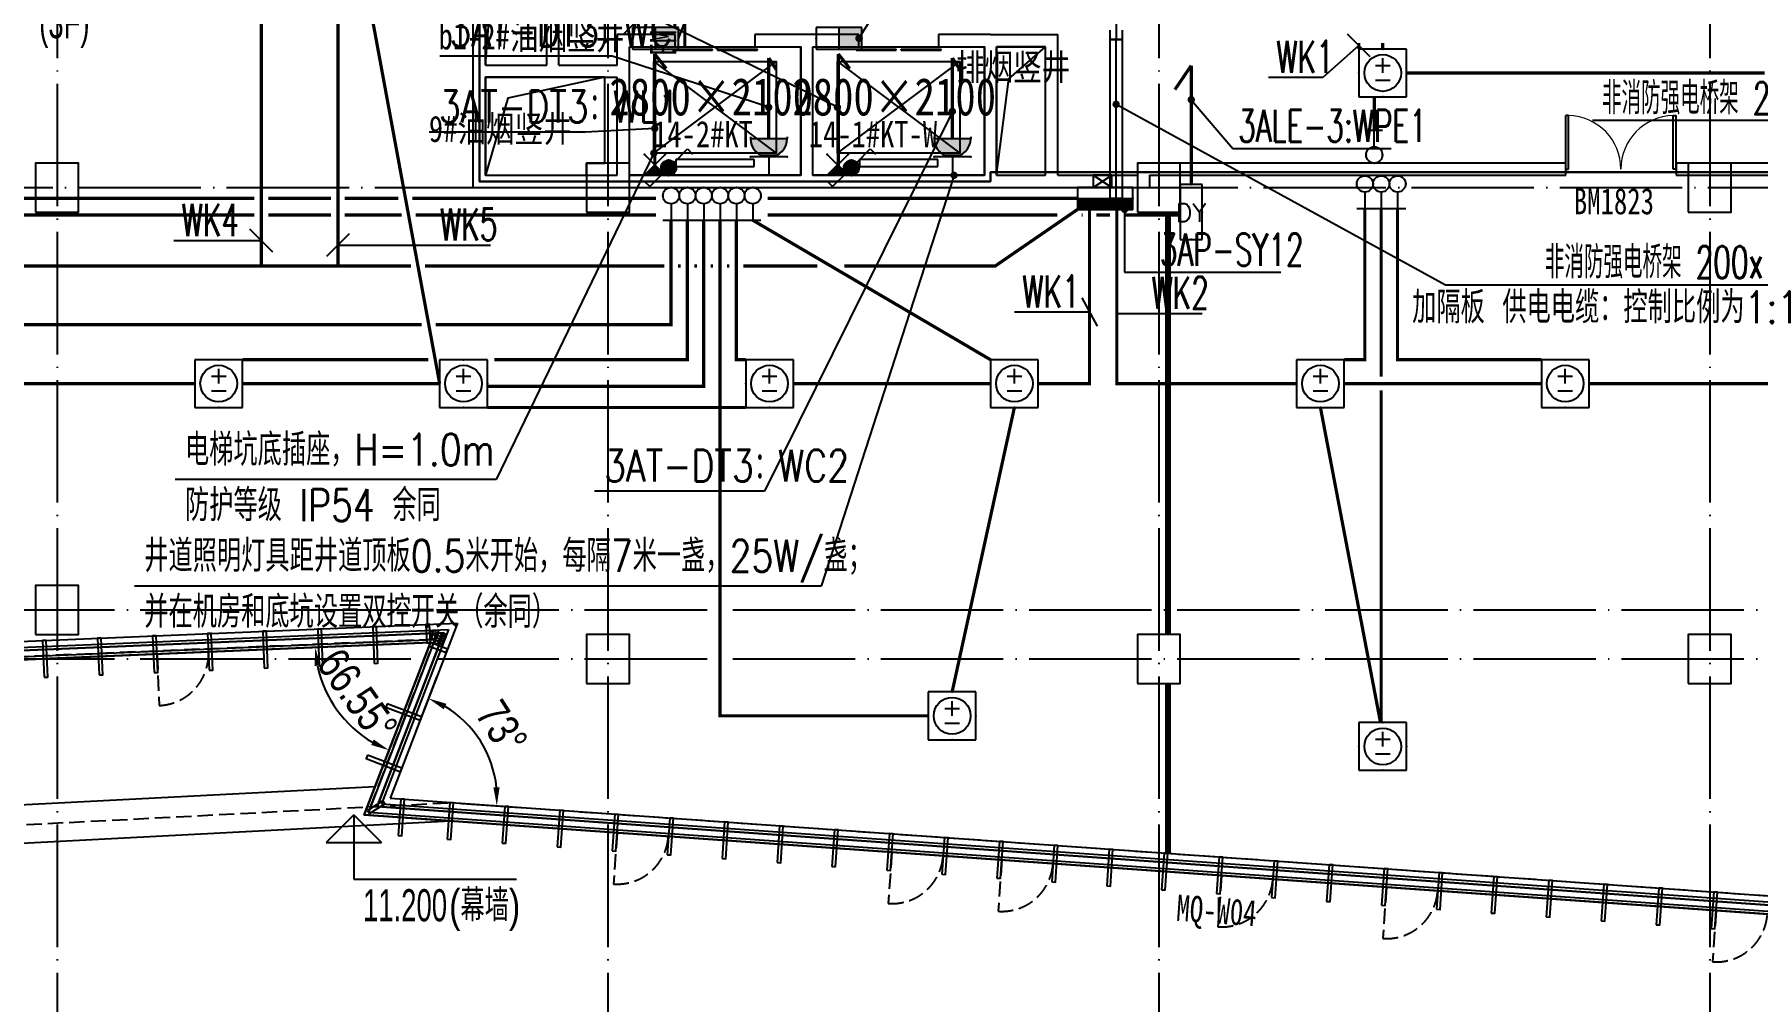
# Model space of a CAD drawing. Extents: x -233336 to 840473, y -28113 to 330904.
# Drawn here: x 77031 to 105182, y 172604 to 188400 of the extents above; entities that cross this region are included whole.
import ezdxf
from ezdxf.enums import TextEntityAlignment as Align
from ezdxf.xclip import XClip

# ---------------------------------------------------------------- set-up
doc = ezdxf.new("R2010")
doc.units = 0
doc.header["$LTSCALE"] = 1000
doc.header["$XCLIPFRAME"] = 2
for name, pattern in [('104-14# 核心筒$0$DOTE', [2.42, 2, -0.2, 0.02, -0.2]), ('14#楼幕墙$0$DASH', [0.35, 0.25, -0.1]), ('DASH', [0.35, 0.25, -0.1]), ('X-104 14#平面$0$$0$DASH', [0.35, 0.25, -0.1]), ('X-104 14#平面$0$DASH', [0.35, 0.25, -0.1])]:
    doc.linetypes.add(name, pattern=pattern)
doc.layers.get('0').update_dxf_attribs({"linetype": 'CONTINUOUS'})
doc.layers.get('Defpoints').update_dxf_attribs({"linetype": 'CONTINUOUS'})
for name, color, linetype in [('104-14# 核心筒$0$A-C_玻璃幕墙', 8, 'CONTINUOUS'), ('104-14# 核心筒$0$A_AXIS-轴线', 8, '104-14# 核心筒$0$DOTE'), ('104-14# 核心筒$0$A_STR-砼柱', 8, 'CONTINUOUS'), ('14#楼幕墙$0$A-C_玻璃幕墙', 8, 'CONTINUOUS'), ('14#楼幕墙$0$A-C_窗', 8, 'CONTINUOUS'), ('CABLETRAY', 130, 'CONTINUOUS'), ('CABLETRAY_DIM', 80, 'CONTINUOUS'), ('CABLETRAY_DOTE', 160, 'CONTINUOUS'), ('DIM-插座', 80, 'CONTINUOUS'), ('DIM-照明', 80, 'CONTINUOUS'), ('DIM-箱柜', 80, 'CONTINUOUS'), ('EQUIP-动力', 80, 'CONTINUOUS'), ('EQUIP-插座', 80, 'CONTINUOUS'), ('EQUIP-照明', 80, 'CONTINUOUS'), ('EQUIP-箱柜', 80, 'CONTINUOUS'), ('TEL_TEXT', 7, 'CONTINUOUS'), ('WIRE-动力', 50, 'CONTINUOUS'), ('WIRE-动力控制', 160, 'DASH'), ('WIRE-插座', 160, 'CONTINUOUS'), ('X-104 14#平面$0$01-标注_尺寸', 8, 'CONTINUOUS'), ('X-104 14#平面$0$01-标注_标高', 8, 'CONTINUOUS'), ('X-104 14#平面$0$02-TEXT_标注', 9, 'CONTINUOUS'), ('X-104 14#平面$0$02-TEXT_门窗', 9, 'CONTINUOUS'), ('X-104 14#平面$0$A-C_玻璃幕墙', 8, 'CONTINUOUS'), ('X-104 14#平面$0$A-C_门', 8, 'CONTINUOUS'), ('X-104 14#平面$0$A-E_电梯', 8, 'CONTINUOUS'), ('X-104 14#平面$0$A-O_屋面', 8, 'CONTINUOUS'), ('X-104 14#平面$0$A-TECH_电气', 8, 'CONTINUOUS'), ('X-104 14#平面$0$A-TECH_结构', 8, 'CONTINUOUS'), ('X-104 14#平面$0$A_STR-砌块墙', 7, 'CONTINUOUS'), ('X-104 14#平面$0$DOOR_FIRE', 8, 'CONTINUOUS'), ('X-104 14#平面$0$DOOR_FIRE_TEXT', 7, 'CONTINUOUS'), ('X-104 14#平面$0$DUCT-新风管立管', 3, 'CONTINUOUS'), ('X-104 14#平面$0$DUCT-新风管端线', 2, 'CONTINUOUS'), ('X-104 14#平面$0$挡烟垂壁', 5, 'CONTINUOUS')]:
    doc.layers.add(name, color=color, linetype=linetype)
doc.layers.add('X-104 14#平面$0$000套内', color=8, linetype='CONTINUOUS', lineweight=30)
doc.layers.add('X-104 14#平面$0$04-不打印_辅助线', color=8, linetype='CONTINUOUS', plot=False)
doc.styles.add('_TCH_LABEL', font='COMPLEX', dxfattribs={"bigfont": 'GBCBIG'})
doc.styles.add('_TEL_DIM', font='ROMANS2', dxfattribs={"width": 0.8, "height": 3.5, "bigfont": 'HZDF2'})
doc.styles.get("Standard").update_dxf_attribs({"font": 'GBENOR', "bigfont": 'GBCBIG'})
doc.styles.add('X-104 14#平面$0$_TCH_DIM', font='ros.shx', dxfattribs={"width": 0.8, "bigfont": 'jd.shx'})
doc.styles.add('X-104 14#平面$0$_TCH_DIM_T3', font='ros.shx', dxfattribs={"width": 0.8, "bigfont": 'jd.shx'})
doc.styles.add('X-104 14#平面$0$_TCH_SPACE', font='STXIHEI.TTF', dxfattribs={"width": 0.8, "height": 5})
doc.styles.add('X-104 14#平面$0$_TCH_WINDOW', font='STXIHEI.TTF', dxfattribs={"width": 0.75, "height": 3.5})
doc.styles.add('X-104 14#平面$0$Standard', font='STXIHEI.TTF', dxfattribs={"width": 0.8})
doc.dimstyles.new('X-104 14#平面$0$_TCH_ARROW&&150', dxfattribs={"dimtxt": 525, "dimasz": 300, "dimexe": 375, "dimexo": 450, "dimgap": 150, "dimtad": 1, "dimdec": 0, "dimzin": 0, "dimdsep": 46, "dimtxsty": 'X-104 14#平面$0$_TCH_DIM_T3', "dimcen": 0.09, "dimclrt": 7, "dimazin": 2, "dimtfac": 1, "dimtdec": 0, "dimtix": 1, "dimtmove": 2, "dimatfit": 3, "dimfxl": 0, "dimtolj": 1, "dimtzin": 0, "dimarcsym": 0})

# ---------------------------------------------------------------- blocks, each defined once
blk = doc.blocks.new('14#楼幕墙$0$A$C103B1A8E')
blk.add_lwpolyline([(0, 0), (60, 0), (60, 600), (0, 600)], close=True)
blk = doc.blocks.new('14#楼幕墙$0$A$C678332E3')
blk.add_lwpolyline([(0, 0), (60, 0), (60, 300), (0, 300)], close=True)
blk = doc.blocks.new('14#楼幕墙$0$A$C140B3602')
for name, p, rotation in [('14#楼幕墙$0$A$C103B1A8E', (62546, -2286), 1.399614201771549), ('14#楼幕墙$0$A$C103B1A8E', (63446, -2264), 1.399614201771549), ('14#楼幕墙$0$A$C103B1A8E', (64345, -2242), 1.399614201771549), ('14#楼幕墙$0$A$C103B1A8E', (65245, -2220), 1.399614201771549), ('14#楼幕墙$0$A$C678332E3', (66108, -1899), 1.399614202344581), ('14#楼幕墙$0$A$C103B1A8E', (59847, -2352), 1.399614201771549), ('14#楼幕墙$0$A$C103B1A8E', (60746, -2330), 1.399614201771549), ('14#楼幕墙$0$A$C103B1A8E', (61646, -2308), 1.399614201771549), ('14#楼幕墙$0$A$C678332E3', (66167, -1897), 247.9518973651221), ('14#楼幕墙$0$A$C103B1A8E', (65445, -2882), 247.9518973651955), ('14#楼幕墙$0$A$C103B1A8E', (65107, -3716), 247.9518973651955), ('14#楼幕墙$0$A$C678332E3', (65092, -4621), 301.451897365084), ('14#楼幕墙$0$A$C103B1A8E', (65585, -5040), 354.9518973651422), ('14#楼幕墙$0$A$C103B1A8E', (66388, -5111), 354.9518973651422), ('14#楼幕墙$0$A$C103B1A8E', (67284, -5190), 354.9518973651422), ('14#楼幕墙$0$A$C103B1A8E', (68181, -5269), 354.9518973651422), ('14#楼幕墙$0$A$C103B1A8E', (69077, -5348), 354.9518973651422), ('14#楼幕墙$0$A$C103B1A8E', (69974, -5428), 354.9518973651422), ('14#楼幕墙$0$A$C103B1A8E', (70870, -5507), 354.9518973651422), ('14#楼幕墙$0$A$C103B1A8E', (71767, -5586), 354.9518973651422), ('14#楼幕墙$0$A$C103B1A8E', (72663, -5665), 354.9518973651422), ('14#楼幕墙$0$A$C103B1A8E', (73560, -5744), 354.9518973651422), ('14#楼幕墙$0$A$C103B1A8E', (74456, -5824), 354.9518973651422), ('14#楼幕墙$0$A$C103B1A8E', (75353, -5903), 354.9518973651422), ('14#楼幕墙$0$A$C103B1A8E', (76249, -5982), 354.9518973651422), ('14#楼幕墙$0$A$C103B1A8E', (77146, -6061), 354.9518973651422), ('14#楼幕墙$0$A$C103B1A8E', (78042, -6140), 354.9518973651422), ('14#楼幕墙$0$A$C103B1A8E', (78939, -6220), 354.9518973651422), ('14#楼幕墙$0$A$C103B1A8E', (79835, -6299), 354.9518973651422), ('14#楼幕墙$0$A$C103B1A8E', (80732, -6378), 354.9518973651422), ('14#楼幕墙$0$A$C103B1A8E', (81628, -6457), 354.9518973651422), ('14#楼幕墙$0$A$C103B1A8E', (82525, -6536), 354.9518973651422), ('14#楼幕墙$0$A$C103B1A8E', (83421, -6616), 354.9518973651422), ('14#楼幕墙$0$A$C103B1A8E', (84318, -6695), 354.9518973651422), ('14#楼幕墙$0$A$C103B1A8E', (85215, -6774), 354.9518973651422), ('14#楼幕墙$0$A$C103B1A8E', (86111, -6853), 354.9518973651422), ('14#楼幕墙$0$A$C103B1A8E', (87008, -6932), 354.9518973651422)]:
    blk.add_blockref(name, p, dxfattribs=dict(rotation=rotation))
blk = doc.blocks.new('14#楼幕墙$0$A$C2CD63A88')
at = {"linetype": '14#楼幕墙$0$DASH'}
blk.add_lwpolyline([(0, 670), (0, -170)], dxfattribs=at)
blk.add_arc((0, 670), 840, 270, 0, dxfattribs=at)
blk = doc.blocks.new('14#楼幕墙$0$$LinePat$岩棉板')
at = {"color": 0}
for p, q in [((0, -17), (12, -67)), ((12, -67), (24, -17))]:
    blk.add_line(p, q, dxfattribs=at)
for centre, start, end in [((12, -17), 0, 180), ((0, -67), 270, 0), ((24, -67), 180, 270)]:
    blk.add_arc(centre, 12, start, end, dxfattribs=at)
at = {"layer": 'Defpoints'}
blk.add_point((0, 0), dxfattribs=at)
at = {"layer": 'Defpoints', "color": 0}
blk.add_point((24, -84), dxfattribs=at)
blk = doc.blocks.new('14#楼幕墙')
at = {"layer": '14#楼幕墙$0$A-C_玻璃幕墙'}
for p, q in [((75364, 178425), (83944, 178785)), ((83944, 178785), (82843, 175924)), ((75429, 178328), (83796, 178678)), ((75435, 178178), (83574, 178519)), ((83574, 178519), (82488, 175699)), ((83796, 178678), (82701, 175834)), ((76276, 178163), (83500, 178466)), ((83500, 178466), (82418, 175654)), ((82488, 175699), (109037, 173820)), ((82701, 175834), (108961, 173976)), ((82843, 175924), (108911, 174079)), ((82418, 175654), (109062, 173768))]:
    blk.add_line(p, q, dxfattribs=at)
blk.add_lwpolyline([(120742, 216995), (99427, 222925), (92266, 197155), (62308, 195791), (62738, 196820), (22065, 195795), (17309, 179208), (53491, 179840), (52927, 177185), (83500, 178466), (82418, 175654), (109062, 173768), (119297, 188914), (117563, 189300)], close=True, dxfattribs=at)
at = {"color": 8, "yscale": 1.782568518697715, "zscale": 1.782568518697715}
for p, xscale, rotation in [((83491, 178665), 2.259321195596114, 2.62324478428187), ((83546, 178668), 2.259321195596114, 2.62324478428187), ((83686, 178394), -1.850584345847714, 248.9518973650802), ((83702, 178436), -1.850584345847714, 248.9518973650802), ((83718, 178477), -1.850584345847714, 248.9518973650802), ((83734, 178518), -1.850584345847714, 248.9518973650802), ((83750, 178560), -1.850584345847714, 248.9518973650802)]:
    blk.add_blockref('14#楼幕墙$0$$LinePat$岩棉板', p, dxfattribs=dict(at, xscale=xscale, rotation=rotation))
at = {"layer": '14#楼幕墙$0$A-C_玻璃幕墙', "rotation": 1.000000000000248}
blk.add_blockref('14#楼幕墙$0$A$C140B3602', (17309, 179208), dxfattribs=at)
at = {"layer": '14#楼幕墙$0$A-C_窗'}
for p, rotation in [((79062, 177609), 2.399614202265723), ((86503, 174693), 355.9518973650807), ((90992, 174375), 355.9518973650807), ((92787, 174248), 355.9518973650807), ((96378, 173994), 355.9518973650807), ((99072, 173803), 355.9518973650807), ((104458, 173422), 355.9518973650807)]:
    blk.add_blockref('14#楼幕墙$0$A$C2CD63A88', p, dxfattribs=dict(at, rotation=rotation))
blk = doc.blocks.new('_FZHK')
blk.add_lwpolyline([(-0.5, -0.5), (0.5, -0.5), (0.5, 0.5), (-0.5, 0.5)], close=True)
blk = doc.blocks.new('104-14# 核心筒')
at = {"layer": '104-14# 核心筒$0$A-C_玻璃幕墙'}
blk.add_lwpolyline([(82417.6, 175653.6), (83499.8, 178465.9), (52926.6, 177184.7), (53491, 179839.8), (17309.3, 179208.2), (22065.4, 195794.6), (62738.3, 196820), (62307.5, 195791.2), (92265.6, 197155.1), (99426.9, 222925), (120741.8, 216994.6), (117562.9, 189300.5), (119297.3, 188914.5), (109062.3, 173767.9), (82417.6, 175653.6)], dxfattribs=at)
at = {"layer": '104-14# 核心筒$0$A_AXIS-轴线'}
for p, q in [((77400, 228733.6), (77400, 169654.9)), ((86400, 228733.6), (86400, 169654.9)), ((95400, 228733.6), (95400, 169654.9)), ((104400, 228733.6), (104400, 169654.9)), ((-9370.1, 185900), (120259.9, 185900)), ((59400, 179000), (120259.9, 179000)), ((59400, 178200), (120259.9, 178200))]:
    blk.add_line(p, q, dxfattribs=at)
at = {"layer": '104-14# 核心筒$0$A_STR-砼柱', "xscale": 700, "yscale": 800, "zscale": 800}
for p in [(77400, 185900), (86400, 185900), (95400, 185900), (104400, 185900), (77400, 179000), (86400, 178200), (95400, 178200), (104400, 178200)]:
    blk.add_blockref('_FZHK', p, dxfattribs=at)
blk = doc.blocks.new('X-104 14#平面$0$fdgfg')
for p, q in [((400, 1860), (2400, 360)), ((400, 360), (2397, 1860)), ((2040, 260), (760, 260)), ((760, 260), (760, 145)), ((760, 145), (2040, 145)), ((2040, 145), (2040, 260))]:
    blk.add_line(p, q)
for points in [[(0, 2100), (2800, 2100), (2800, 0), (0, 0), (0, 2100)], [(400, 1860), (2400, 1860), (2400, 360), (400, 360), (400, 1860)]]:
    blk.add_lwpolyline(points, close=True)
blk = doc.blocks.new('*U95')
blk.add_lwpolyline([(200, 0), (200, 300), (0, 300), (0, 0), (200, 0), (0, 300), (0, 0), (200, 300)])
blk = doc.blocks.new('X-104 14#平面$0$dd')
at = {"layer": 'X-104 14#平面$0$A-TECH_电气', "rotation": 270}
blk.add_blockref('*U95', (94393, -113000), dxfattribs=at)
blk = doc.blocks.new('X-104 14#平面$0$$DorLib2D$00000002')
for p, q in [((-0.5, 0), (-0.5, 0.4875)), ((-0.475, 0.4875), (-0.5, 0.4875)), ((-0.475, 0), (-0.475, 0.4875)), ((0.475, 0), (0.475, 0.4875)), ((0.475, 0.4875), (0.5, 0.4875)), ((0.5, 0), (0.5, 0.4875)), ((-0.5, 0), (-0.475, 0)), ((0.5, 0), (0.475, 0))]:
    blk.add_line(p, q)
at = {"lineweight": 13}
for centre, start, end in [((-0.4875, 0), 0, 88.53072), ((0.4875, 0), 91.46928, 180)]:
    blk.add_arc(centre, 0.4875, start, end, dxfattribs=at)
blk = doc.blocks.new('X-104 14#平面$0$$DORLIB2D$00000127')
at = {"color": 0}
for points in [[(-0.533, 0.795), (-0.533, 0.69)], [(-0.033, 0.795), (-0.533, 0.795)], [(-0.033, 0.69), (-0.533, 0.69)], [(-0.033, 0.795), (-0.033, 0.69)], [(0.533, 0.795), (0.033, 0.795)], [(0.033, 0.795), (0.033, 0.69)], [(0.533, 0.69), (0.033, 0.69)], [(0.533, 0.795), (0.533, 0.69)], [(0.5, 0.5), (-0.5, 0.5)]]:
    blk.add_lwpolyline(points, dxfattribs=at)
blk = doc.blocks.new('X-104 14#平面$0$$DorLib2D$00000116')
at = {"color": 0}
for p, q in [((-0.5, 0), (-0.146, 0.354)), ((0.5, 0), (0.146, 0.354))]:
    blk.add_line(p, q, dxfattribs=at)
for centre, start, end in [((-0.5, 0), 0, 45), ((0.5, 0), 135, 180)]:
    blk.add_arc(centre, 0.5, start, end, dxfattribs=at)
blk = doc.blocks.new('*D228')
at = {"layer": 'Defpoints', "color": 0}
for p in [(83103, 176600), (84481, 176530), (82843, 175924), (83566, 175873)]:
    blk.add_point(p, dxfattribs=at)
at = {"layer": 'X-104 14#平面$0$01-标注_尺寸', "color": 0, "lineweight": -2}
for p, q in [((83265, 177020), (83605, 177904)), ((84015, 175841), (84959, 175775))]:
    blk.add_line(p, q, dxfattribs=at)
blk.add_arc((82843, 175924), 1746, 5.809, 59.0948, dxfattribs=at)
at = {"layer": 'X-104 14#平面$0$01-标注_尺寸', "color": 0}
for points in [[(83718, 177377), (83762, 177467), (83470, 177554)], [(84630, 176102), (84530, 176100), (84585, 175801)]]:
    blk.add_solid(points, dxfattribs=at)
at = {"layer": 'X-104 14#平面$0$01-标注_尺寸', "color": 7, "insert": (84665, 177082), "char_height": 525, "attachment_point": 5, "rotation": 302.4519, "style": 'X-104 14#平面$0$_TCH_DIM_T3'}
blk.add_mtext('\\A1;73%%d', dxfattribs=at)
blk = doc.blocks.new('*D229')
at = {"layer": 'Defpoints', "color": 0}
for p in [(82674, 178431), (83500, 178466), (81788, 177683), (83203, 177694)]:
    blk.add_point(p, dxfattribs=at)
at = {"layer": 'X-104 14#平面$0$01-标注_尺寸', "color": 0, "lineweight": -2}
for p, q in [((82224, 178412), (81244, 178371)), ((83041, 177274), (82689, 176359))]:
    blk.add_line(p, q, dxfattribs=at)
blk.add_arc((83500, 178466), 1882, 191.5404, 239.8111, dxfattribs=at)
at = {"layer": 'X-104 14#平面$0$01-标注_尺寸', "color": 0}
for points in [[(81606, 178083), (81705, 178095), (81619, 178387)], [(82575, 176884), (82532, 176794), (82824, 176709)]]:
    blk.add_solid(points, dxfattribs=at)
at = {"layer": 'X-104 14#平面$0$01-标注_尺寸', "color": 7, "insert": (82306, 177609), "char_height": 525, "attachment_point": 5, "rotation": 305.6758, "style": 'X-104 14#平面$0$_TCH_DIM_T3'}
blk.add_mtext('\\A1;66.55%%d', dxfattribs=at)
blk = doc.blocks.new('*X5')
at = {"color": 0}
for p, q in [((-250, 33), (-183, 100)), ((-250, 68), (-218, 100)), ((-247, 0), (-147, 100)), ((-212, 0), (-112, 100)), ((-177, 0), (-77, 100)), ((-141, 0), (-41, 100)), ((-106, 0), (-6, 100)), ((-71, 0), (29, 100)), ((-35, 0), (65, 100)), ((0, 0), (100, 100)), ((35, 0), (135, 100)), ((71, 0), (171, 100)), ((106, 0), (206, 100)), ((141, 0), (241, 100)), ((177, 0), (250, 73)), ((212, 0), (250, 38)), ((247, 0), (250, 3))]:
    blk.add_line(p, q, dxfattribs=at)
blk = doc.blocks.new('$equip$00001414')
for p, q in [((0.75, 0.6), (-0.75, 0.6)), ((-0.75, 0.6), (-0.75, 0)), ((0.75, 0), (0.75, 0.6)), ((-0.75, 0.3), (0.75, 0.3)), ((-0.75, 0), (0.75, 0))]:
    blk.add_line(p, q)
at = {"const_width": 0.3}
blk.add_lwpolyline([(-0.75, 0.15), (0.75, 0.15)], dxfattribs=at)
for p in [(0, 0.6), (-0.75, 0.3), (0, 0), (0.75, 0.3)]:
    blk.add_point(p)
at = {"xscale": 0.00300000000061118, "yscale": 0.00300000000061118, "zscale": 0.00300000000061118}
blk.add_blockref('*X5', (0, 0), dxfattribs=at)
at = {"style": '_TCH_LABEL', "flags": 9}
blk.add_attdef('A', (0, 0), '', height=0.00002, dxfattribs=at)
blk = doc.blocks.new('$equip$00001344')
for p, q in [((0.65, 0.65), (-0.65, 0.65)), ((-0.65, 0.65), (-0.65, -0.65)), ((0.65, -0.65), (0.65, 0.65)), ((-0.2, 0.2), (0.2, 0.2)), ((0, 0), (0, 0.4)), ((-0.2, -0.2), (0.2, -0.2)), ((-0.65, -0.65), (0.65, -0.65))]:
    blk.add_line(p, q)
blk.add_circle((0, 0), 0.5)
for p in [(0, 0.65), (-0.65, 0), (0.65, 0), (0, -0.65)]:
    blk.add_point(p)
at = {"flags": 9}
blk.add_attdef('A', (0, 0), '', height=0.00002, dxfattribs=at)
blk = doc.blocks.new('$equip$00002672')
for p, q in [((0.222, 0.889), (-0.222, 0.889)), ((0, 0.444), (0, 0.889))]:
    blk.add_line(p, q)
blk.add_circle((0, 0.222), 0.222)
for p in [(0, 0.889), (-0.222, 0.222), (0, 0), (0.222, 0.222)]:
    blk.add_point(p)
at = {"color": 7, "style": '_TEL_DIM', "flags": 1}
for tag in ['A', 'REMARK']:
    blk.add_attdef(tag, text='', height=0.00002, dxfattribs=at).set_placement((0, 0), align=Align.MIDDLE_CENTER)
blk = doc.blocks.new('$equip$00001418')
for p, q in [((-0.292, 1.25), (-0.292, 0)), ((0.292, 1.25), (-0.292, 1.25)), ((0.292, 0), (0.292, 1.25)), ((-0.292, 0.625), (0.292, 0.625)), ((-0.292, 0), (0.292, 0))]:
    blk.add_line(p, q)
for p in [(0, 1.25), (-0.292, 0.625), (0.292, 0.625), (0, 0)]:
    blk.add_point(p)
blk.add_solid([(-0.292, 0.625), (0.292, 0.625), (-0.292, 0), (0.292, 0)])
at = {"style": '_TCH_LABEL', "flags": 9}
blk.add_attdef('A', (0, 0), '', height=0.00002, dxfattribs=at)
blk = doc.blocks.new('$equip$00001237')
for p, q in [((-0.5, 1.05), (-0.5, 1)), ((-0.5, 1), (0.5, 1)), ((0.5, 1.05), (0.5, 1)), ((0.5, 0.5), (-0.5, 0.5)), ((0, 0.5), (0, 0))]:
    blk.add_line(p, q)
blk.add_arc((0, 1), 0.5, 180, 0)
for p in [(0, 1), (-0.5, 0.5), (0.5, 0.5), (0, 0)]:
    blk.add_point(p)
for points in [[(0.433, 0.75), (-0.433, 0.75), (0.5, 1), (-0.5, 1)], [(0.25, 0.567), (-0.25, 0.567), (0.433, 0.75), (-0.433, 0.75)], [(0, 0.5), (0, 0.5), (0.25, 0.567), (-0.25, 0.567)]]:
    blk.add_solid(points)
at = {"flags": 9}
blk.add_attdef('A', (0, 0), '', height=0.00002, dxfattribs=at)
blk = doc.blocks.new('$equip$00001154')
for p, q in [((0, 0.283), (0, -0.283)), ((0, 0.283), (0.566, -0.283)), ((0.566, 0.283), (0, -0.283))]:
    blk.add_line(p, q)
for p in [(0, 0.004), (0.283, 0), (0.566, 0.283), (0.566, -0.283)]:
    blk.add_point(p)
blk.add_solid([(0, -0.283), (0.283, 0), (0, 0.283)])
at = {"layer": 'TEL_TEXT', "style": '_TEL_DIM', "flags": 1}
blk.add_attdef('A', text='', height=0.00002, dxfattribs=at).set_placement((0, 0), align=Align.MIDDLE_CENTER)
blk = doc.blocks.new('$equip$00001208')
for p, q in [((0.147, 0.356), (0.512, 0.72)), ((0.512, 0.72), (0.653, 0.579)), ((-0.147, 0.061), (-0.512, -0.304)), ((-0.512, -0.304), (-0.653, -0.162))]:
    blk.add_line(p, q)
blk.add_circle((0, 0.208), 0.208)
for points in [[(-0.18, 0.312), (0.18, 0.312), (-0.208, 0.208), (0.208, 0.208)], [(-0.18, 0.104), (0.18, 0.104), (-0.208, 0.208), (0.208, 0.208)], [(-0.104, 0.389), (0.104, 0.389), (-0.18, 0.312), (0.18, 0.312)], [(-0.104, 0.028), (0.104, 0.028), (-0.18, 0.104), (0.18, 0.104)], [(0, 0.417), (0, 0.417), (-0.104, 0.389), (0.104, 0.389)], [(0, 0), (0, 0), (-0.104, 0.028), (0.104, 0.028)]]:
    blk.add_solid(points)
at = {"layer": 'EQUIP-照明'}
for p in [(-0.208, 0.208), (0, 0.417), (0, 0), (0.208, 0.208)]:
    blk.add_point(p, dxfattribs=at)
at = {"layer": 'EQUIP-照明', "flags": 9}
blk.add_attdef('A', (0, 0), '', height=0.00002, dxfattribs=at)
blk = doc.blocks.new('$equip_U$00000398(HT0787)')
at = {"color": 3}
for p, q in [((0.75, 0.6), (-0.75, 0.6)), ((-0.75, 0.6), (-0.75, 0)), ((0.75, 0), (0.75, 0.6)), ((-0.75, 0), (0.75, 0))]:
    blk.add_line(p, q, dxfattribs=at)
for p in [(0, 0.6), (-0.75, 0.3), (0.75, 0.3)]:
    blk.add_point(p)
at = {"color": 7, "style": '_TEL_DIM'}
blk.add_attdef('$TEXT$', text='', height=0.5, dxfattribs=at).set_placement((0.016, 0.296), align=Align.MIDDLE_CENTER)
at = {"color": 7, "style": '_TEL_DIM', "flags": 1}
for tag in ['A', 'REMARK']:
    blk.add_attdef(tag, text='', height=0.000025, dxfattribs=at).set_placement((0, 0), align=Align.MIDDLE_CENTER)
blk = doc.blocks.new('X-104 14#平面')
at = {"layer": 'X-104 14#平面$0$000套内'}
blk.add_lwpolyline([(84300, 196642.3), (84300, 186000), (92650, 186000), (92650, 186150), (114074.1, 186150), (115950, 188926.2), (115950, 189200), (117249.4, 189200), (117398.5, 189183.4), (119049.6, 188815.9), (108986.5, 173923.7), (82630.4, 175788.9), (83721.9, 178625.3), (59650, 177616.6), (59650, 196592.1), (62510.5, 196664.2), (62077.6, 195630.6)], close=True, dxfattribs=at)
at = {"layer": 'X-104 14#平面$0$01-标注_标高'}
for p, q in [((82248.8, 175653), (81798.8, 175203)), ((82248.8, 175653), (82698.8, 175203)), ((82248.8, 175653), (82248.8, 174603)), ((81798.8, 175203), (82698.8, 175203)), ((82248.8, 174603), (84908.3, 174603))]:
    blk.add_line(p, q, dxfattribs=at)
at = {"layer": 'X-104 14#平面$0$A-C_玻璃幕墙'}
blk.add_lwpolyline([(82417.6, 175653.6), (83499.8, 178465.9), (52926.6, 177184.7), (53491, 179839.8), (17309.3, 179208.2), (22065.4, 195794.6), (62738.3, 196820), (62307.5, 195791.2), (92265.6, 197155.1), (99426.9, 222925), (120741.8, 216994.6), (117562.9, 189300.5), (119297.3, 188914.5), (109062.3, 173767.9), (82417.6, 175653.6)], dxfattribs=at)
at = {"layer": 'X-104 14#平面$0$A-O_屋面', "ltscale": 5}
for p, q in [((82417.6, 175653.6), (82467.7, 175783.9)), ((39845.1, 173283.6), (83828.3, 175553.8)), ((83828.3, 175553.8), (82417.6, 175653.6))]:
    blk.add_line(p, q, dxfattribs=at)
blk.add_lwpolyline([(82593.5, 176110.9), (40577.8, 173942.2), (40909.8, 176027.4), (-5236.8, 174012.6), (-2256.1, 188036.1)], dxfattribs=at)
at = {"layer": 'X-104 14#平面$0$A-TECH_结构', "linetype": 'X-104 14#平面$0$$0$DASH'}
blk.add_lwpolyline([(108910.7, 174079.4), (118802, 188717.3), (117234.1, 189066.3), (120414.6, 216774.3), (99635.6, 222555.6), (95312.9, 207000.2), (89162.1, 208711.5), (77269.5, 199400), (8635.1, 199400), (5919.8, 186625.4), (-2502.5, 188415.7), (-5635.8, 173674.9), (40532.1, 175690.6), (40199.6, 173602.3), (83848.5, 175853.1)], close=True, dxfattribs=at)
blk.add_lwpolyline([(82521.6, 175784.7), (83573.8, 178519), (52988.9, 177237.3), (53553, 179890.9), (17376, 179259.4), (22103.3, 195745.6), (62662.4, 196768.1), (62230.9, 195737.7), (92304.1, 197106.8), (95072, 207067.2)], dxfattribs=at)
at = {"layer": 'X-104 14#平面$0$A_STR-砌块墙'}
for p, q in [((84200, 187800), (84200, 192300)), ((84400, 187900), (84400, 192200)), ((85400, 187900), (85400, 189900)), ((85600, 187900), (85600, 189800)), ((86750, 188400), (86550, 188400)), ((86550, 188400), (86550, 188300)), ((87500, 188400), (86750, 188400)), ((87500, 188200), (87500, 188400)), ((89650, 188400), (88800, 188400)), ((88800, 188400), (88800, 188200)), ((90500, 188400), (89650, 188400)), ((90500, 188200), (90500, 188400)), ((92650, 188400), (91800, 188400)), ((91800, 188400), (91800, 188200)), ((92650, 188400), (93750, 188400)), ((93750, 186100), (93750, 188400)), ((86550, 187900), (86550, 188300)), ((86750, 187800), (86750, 188200)), ((86750, 188200), (87500, 188200)), ((88800, 188200), (89550, 188200)), ((89550, 186100), (89550, 188200)), ((89750, 188200), (90500, 188200)), ((89750, 186100), (89750, 188200)), ((91800, 188200), (92550, 188200)), ((92550, 186100), (92550, 188200)), ((92750, 188200), (93550, 188200)), ((92750, 186100), (92750, 188200)), ((93550, 186100), (93550, 188200)), ((84200, 185900), (84200, 187800)), ((84400, 187900), (85400, 187900)), ((85600, 187900), (86550, 187900)), ((86750, 186100), (86750, 187800)), ((84400, 187700), (85500, 187700)), ((84400, 186100), (84400, 187700)), ((85500, 187700), (86550, 187700)), ((86550, 186100), (86550, 187700)), ((84400, 186100), (86550, 186100)), ((86750, 186100), (89550, 186100)), ((89750, 186100), (92550, 186100)), ((92750, 186100), (93550, 186100)), ((93750, 186100), (95050, 186100)), ((102050, 186300), (95050, 186300)), ((95050, 186300), (95050, 186100)), ((95250, 186100), (102050, 186100)), ((95250, 186100), (95250, 185900)), ((102050, 186100), (102050, 186300)), ((109750, 186300), (103850, 186300)), ((103850, 186300), (103850, 186100)), ((103850, 186100), (109950, 186100)), ((84200, 185900), (86650, 185900)), ((86650, 185900), (89650, 185900)), ((89650, 185900), (92650, 185900)), ((92650, 185900), (93650, 185900)), ((93650, 185900), (95250, 185900))]:
    blk.add_line(p, q, dxfattribs=at)
at = {"layer": 'X-104 14#平面$0$DUCT-新风管立管'}
for p, q in [((84400, 192200), (84400, 187900)), ((85400, 187900), (85400, 192200)), ((93550, 188200), (92750, 188200)), ((92750, 188200), (92750, 186100)), ((93550, 186100), (93550, 188200)), ((84400, 187900), (85400, 187900)), ((92750, 186100), (93550, 186100))]:
    blk.add_line(p, q, dxfattribs=at)
blk.add_lwpolyline([(86350, 187700), (84400, 187700), (84400, 186100), (86050, 186100), (86050, 186300), (86350, 186300), (86350, 187700), (84763, 187362), (84400, 186100)], dxfattribs=at)
at = {"layer": 'X-104 14#平面$0$DUCT-新风管端线'}
for p, q in [((84400, 187900), (84650, 191125)), ((92950, 187675), (93550, 188200)), ((92750, 186100), (92950, 187675))]:
    blk.add_line(p, q, dxfattribs=at)
at = {"layer": 'X-104 14#平面$0$挡烟垂壁', "linetype": 'X-104 14#平面$0$DASH', "ltscale": 2, "const_width": 100}
for points in [[(95550, 178600), (95550, 185500)], [(95550, 175010.8), (95550, 177800)]]:
    blk.add_lwpolyline(points, dxfattribs=at)
ref = blk.add_blockref('104-14# 核心筒', (0, 0))
XClip(ref).set_block_clipping_path([(-38664.3623821461, -25500), (139216.5485069363, 330900)])
for name, p in [('X-104 14#平面$0$dd', (-62.7, 299100)), ('14#楼幕墙', (0, 0))]:
    blk.add_blockref(name, p)
at = {"layer": 'X-104 14#平面$0$A-C_门'}
ref = blk.add_blockref('X-104 14#平面$0$$DorLib2D$00000002', (102950, 186200), dxfattribs=dict(at, xscale=1800, yscale=1800, zscale=200, rotation=359.9999999999991))
ref.add_attrib('A', 'BM1823', (102180.1, 185462.5), dxfattribs={"layer": 'X-104 14#平面$0$02-TEXT_门窗', "height": 428.14, "style": 'X-104 14#平面$0$_TCH_WINDOW', "width": 0.75})
at = {"layer": 'X-104 14#平面$0$A-E_电梯'}
for p in [(86750, 186100), (89750, 186100)]:
    blk.add_blockref('X-104 14#平面$0$fdgfg', p, dxfattribs=at)
at = {"layer": 'X-104 14#平面$0$A-E_电梯', "xscale": -1300, "yscale": -200, "zscale": 200, "rotation": 359.9999999999989}
for p in [(88150, 188300), (91150, 188300)]:
    blk.add_blockref('X-104 14#平面$0$$DORLIB2D$00000127', p, dxfattribs=at)
at = {"layer": 'X-104 14#平面$0$DOOR_FIRE'}
ref = blk.add_blockref('X-104 14#平面$0$$DorLib2D$00000116', (86650, 189000), dxfattribs=dict(at, xscale=-1200, yscale=-1200, zscale=200, rotation=89.99999999999895))
ref.add_attrib('A', 'FM1222丙', (87515.3, 188039.9), dxfattribs={"layer": 'X-104 14#平面$0$DOOR_FIRE_TEXT', "height": 428.14, "rotation": 90, "style": 'X-104 14#平面$0$_TCH_WINDOW', "width": 0.75})
at = {"layer": 'X-104 14#平面$0$01-标注_标高', "color": 7, "style": 'X-104 14#平面$0$_TCH_DIM'}
for s, height, width, p in [('(3F)', 525, 0.64, (77108.3, 188338.8)), ('11.200', 525, 0.64, (82398.2, 173914.2)), ('(幕墙)', 520.93, 0.8, (83805.2, 173914.2))]:
    blk.add_text(s, height=height, dxfattribs=dict(at, width=width)).set_placement(p)
at = {"layer": 'X-104 14#平面$0$02-TEXT_标注', "style": 'X-104 14#平面$0$Standard', "width": 0.8}
for s, p in [('b1-2#油烟竖井', (83632.8, 188156.5)), ('排烟竖井', (92085.8, 187654.5)), ('9#油烟竖井', (83474.3, 186644.7, 3000)), ('14-2#KT', (87137.6, 186558.8)), ('14-1#KT-W', (89681.6, 186558.8))]:
    blk.add_text(s, height=428.14, dxfattribs=at).set_placement(p)
at = {"layer": 'X-104 14#平面$0$02-TEXT_门窗', "style": 'X-104 14#平面$0$_TCH_WINDOW', "width": 0.75}
blk.add_text('MQ-W04', height=428.14, rotation=355.9519, dxfattribs=at).set_placement((95675.4, 173924.5))
at = {"layer": 'X-104 14#平面$0$04-不打印_辅助线', "style": 'X-104 14#平面$0$_TCH_SPACE', "width": 0.8}
for p in [(86423.6, 187077.4), (89412.8, 187077.4)]:
    blk.add_text('2800×2100', height=611.63, dxfattribs=at).set_placement(p)
at = {"layer": 'X-104 14#平面$0$01-标注_尺寸'}
dim = blk.add_angular_dim_3p(base=(81788, 177682.7), center=(83499.8, 178465.9), p1=(82673.6, 178431.3), p2=(83202.8, 177694.1), text='66.55%%d', dimstyle='X-104 14#平面$0$_TCH_ARROW&&150', override={"dimgap": 0}, dxfattribs=at)
dim.commit()
dim.dimension.update_dxf_attribs({"geometry": '*D229', "text_midpoint": (82305.7, 177608.6), "dimtype": 165, "text_rotation": 305.67576})
dim = blk.add_angular_dim_3p(base=(84480.8, 176529.5), center=(82843.2, 175924.2), p1=(83565.7, 175873.1), p2=(83103.3, 176600.3), text='73%%d', dimstyle='X-104 14#平面$0$_TCH_ARROW&&150', dxfattribs=at)
dim.commit()
dim.dimension.update_dxf_attribs({"geometry": '*D228', "text_midpoint": (84664.5, 177082.4)})

msp = doc.modelspace()

# ---------------------------------------------------------------- linework, layer by layer
at = {"layer": 'CABLETRAY'}
for p, q in [((94603.3, 188317.9), (94603.3, 188467.9)), ((94803.3, 188467.9), (94803.3, 188317.9)), ((94603.3, 188317.9), (94803.3, 188317.9)), ((94603.3, 185722.6), (94603.3, 188317.9)), ((94803.3, 188317.9), (94603.3, 188317.9)), ((94803.3, 188317.9), (94803.3, 185722.6)), ((94803.3, 185722.6), (94603.3, 185722.6))]:
    msp.add_line(p, q, dxfattribs=at)
at = {"layer": 'CABLETRAY_DIM'}
for p, q in [((94703.3, 187259.1), (100083.5, 184312.3)), ((107625.7, 186992.6), (102483, 186992.6)), ((100083.5, 184312.3), (105977.6, 184312.3))]:
    msp.add_line(p, q, dxfattribs=at)
at = {"layer": 'CABLETRAY_DIM', "const_width": 60}
msp.add_lwpolyline([(94677, 187273.5, 1), (94729.6, 187244.7, 1)], format="xyb", close=True, dxfattribs=at)
at = {"layer": 'CABLETRAY_DOTE'}
for p in [(94703.3, 189217.9), (94703.3, 185722.6)]:
    msp.add_line(p, (94703.3, 188317.9), dxfattribs=at)
at = {"layer": 'DIM-插座', "color": 80}
for p, q in [((90150, 187210), (86632.7, 188921.1)), ((98853.7, 188036.3), (98482.5, 188407.6)), ((86467.3, 188046), (83654.3, 188046)), ((89027.5, 187210), (86467.3, 188046)), ((92027.5, 187143), (88955.8, 180938.3)), ((86032.1, 186804.3), (83481.3, 186804.3)), ((87165.3, 186864.3), (86032.1, 186804.3)), ((87150, 186460), (84576, 181133.1)), ((80923.7, 184846.2), (80552.4, 185217.4)), ((82174.2, 185145.5), (81802.9, 184774.3)), ((94143.2, 184095.8), (94394.4, 183634.8)), ((94718.4, 183578.9), (94710.1, 184103.8)), ((84576, 181133.1), (79332.4, 181133.1)), ((88955.8, 180938.3), (86180, 180938.3))]:
    msp.add_line(p, q, dxfattribs=at)
at = {"layer": 'DIM-插座'}
for p, q in [((95930, 187334.4), (96608.3, 186539.3)), ((96608.3, 186539.3), (99194.9, 186539.3))]:
    msp.add_line(p, q, dxfattribs=at)
at = {"layer": 'DIM-插座', "color": 80}
for points in [[(98668.1, 188222), (98080.9, 187698.5)], [(98080.9, 187698.5), (97192.8, 187698.5)], [(80274.8, 185031.8), (79305.5, 185031.8)], [(80738, 185031.8), (80274.8, 185031.8)], [(81988.5, 184959.9), (83526.1, 184959.9)], [(83526.1, 184959.9), (84483.8, 184959.9)], [(93929.1, 183865.3), (93040.9, 183865.3)], [(94268.8, 183865.3), (93929.1, 183865.3)], [(94714.3, 183841.4), (95151.4, 183841.4)], [(95151.4, 183841.4), (96109.1, 183841.4)]]:
    msp.add_lwpolyline(points, dxfattribs=at)
at = {"layer": 'DIM-插座', "color": 80, "const_width": 60}
for points in [[(89056.1, 187200.7, 1), (88999, 187219.3, 1)], [(90177, 187196.9, 1), (90123, 187223.1, 1)], [(87195.3, 186865.9, 1), (87135.3, 186862.7, 1)], [(92040.9, 187169.9, 1), (92014.2, 187116.1, 1)], [(87163.1, 186487, 1), (87136.9, 186433, 1)]]:
    msp.add_lwpolyline(points, format="xyb", close=True, dxfattribs=at)
at = {"layer": 'DIM-插座', "const_width": 60}
msp.add_lwpolyline([(95910.5, 187357.3, 1), (95949.5, 187311.6, 1)], format="xyb", close=True, dxfattribs=at)
at = {"layer": 'DIM-照明'}
for p, q in [((92055.7, 186100), (89881.8, 179390.8)), ((89881.8, 179390.8), (78666.7, 179390.8))]:
    msp.add_line(p, q, dxfattribs=at)
at = {"layer": 'DIM-照明', "const_width": 60}
msp.add_lwpolyline([(92064.9, 186128.5, 1), (92046.4, 186071.5, 1)], format="xyb", close=True, dxfattribs=at)
at = {"layer": 'DIM-箱柜'}
for p, q in [((90500, 188336.7), (91173.9, 189403.6)), ((94841.5, 185542.6), (94841.5, 184518.4)), ((94841.5, 184518.4), (97394.1, 184518.4))]:
    msp.add_line(p, q, dxfattribs=at)
at = {"layer": 'DIM-箱柜', "const_width": 60}
for points in [[(90484, 188311.3, 1), (90516, 188362.1, 1)], [(94841.5, 185572.6, 1), (94841.5, 185512.6, 1)]]:
    msp.add_lwpolyline(points, format="xyb", close=True, dxfattribs=at)
at = {"layer": 'WIRE-动力', "color": 50}
for points, const_width in [([(80625.5, 185722.6), (72624.5, 185722.6), (72624.5, 193637.2)], 52.5), ([(87551.1, 188336.7), (87662.5, 188617.9)], 37.5), ([(81876, 185722.6), (80850.5, 185722.6)], 52.5), ([(82978.1, 185722.6), (82101, 185722.6)], 52.5), ([(87186, 185722.6), (83206.9, 185722.6)], 52.5), ([(94073.3, 185722.6), (89011, 185722.6)], 52.5)]:
    msp.add_lwpolyline(points, dxfattribs=dict(at, const_width=const_width))
at = {"layer": 'WIRE-动力控制', "color": 160, "const_width": 52.5}
for points in [[(98920.2, 186833.3), (98920.2, 187381)], [(98430.8, 183087.1), (98767, 183087.1), (98767, 185559.9)], [(99033.6, 185559.9), (99033.6, 182809.6)], [(101650.8, 183087.1), (99299.8, 183087.1), (99299.8, 185559.9)], [(83587.7, 183659.2), (87431.9, 183659.2), (87431.9, 185366.7)], [(87965.2, 185366.7), (87965.2, 182654.3), (84439.5, 182654.3)], [(84543.3, 183087.1), (87698.5, 183087.1), (87698.5, 185366.7)], [(91633.5, 177271), (88231.9, 177271), (88231.9, 185366.7)], [(88650.8, 183087.1), (88498.5, 183087.1), (88498.5, 185366.7)], [(92650.8, 183087.1), (88765.2, 185366.7), (88765.2, 185366.7)], [(75040.8, 183659.2), (83358.9, 183659.2)], [(80430.8, 183087.1), (83464.4, 183087.1)], [(99033.6, 182584.6), (99033.6, 177148.1)]]:
    msp.add_lwpolyline(points, dxfattribs=at)
at = {"layer": 'WIRE-插座', "color": 160, "const_width": 52.5}
for points in [[(80738, 188990.4), (80738, 184617.3)], [(81988.5, 188990.4), (81988.5, 184617.3)], [(83650.8, 182697.1), (82540.8, 188712.9)], [(87166.2, 186269.7), (87163.5, 188082.5)], [(87163.5, 188082.5), (87351.9, 187842.4)], [(90163.5, 186232), (90163.5, 188082.5)], [(90163.5, 188082.5), (90351.9, 187842.4)], [(98668.1, 188161), (98668.1, 188258.4)], [(99058.1, 188161), (99058.1, 188258.4)], [(89027.5, 186700), (89027.5, 188016.3)], [(89027.5, 188016.3), (89150, 187826.6)], [(92027.5, 186700), (92027.5, 188016.3)], [(92027.5, 188016.3), (92150, 187826.6)], [(99448.1, 187771), (105296, 187771)], [(90264.9, 184617.3), (92726.3, 184617.3), (94073.3, 185542.6)], [(93430.8, 182697.1), (94268.8, 182697.1), (94268.8, 185542.6)], [(97650.8, 182697.1), (94714.3, 182697.1), (94714.3, 185542.6)], [(80625.5, 185450), (72422.7, 185450)], [(81876, 185450), (80850.5, 185450)], [(83028.4, 185450), (82101, 185450)], [(87186, 185450), (83257.2, 185450)], [(93739.8, 185450), (89011, 185450)], [(94156.3, 185450), (94137.2, 185450)], [(94601.8, 185450), (94381.3, 185450)], [(95750, 185450), (94826.8, 185450)], [(71430.8, 184617.3), (83182.1, 184617.3)], [(83410.9, 184617.3), (87319.4, 184617.3)], [(87544.4, 184617.3), (87586, 184617.3)], [(87811, 184617.3), (87852.7, 184617.3)], [(88077.7, 184617.3), (88119.4, 184617.3)], [(88344.4, 184617.3), (88386, 184617.3)], [(88611, 184617.3), (89820.3, 184617.3)], [(75430.8, 182697.1), (79650.8, 182697.1)], [(80430.8, 182697.1), (83650.8, 182697.1)], [(89430.8, 182697.1), (92650.8, 182697.1)], [(98430.8, 182697.1), (101650.8, 182697.1)], [(102430.8, 182697.1), (106650.8, 182697.1)], [(84430.8, 182307.1), (88650.8, 182307.1)], [(93040.8, 182307.1), (92023.5, 177661)], [(98040.8, 182307.1), (99021.8, 177161)]]:
    msp.add_lwpolyline(points, dxfattribs=at)
at = {"layer": 'WIRE-插座', "const_width": 52.5}
for points in [[(95930, 187891.6), (95662.8, 187498.9)], [(95930, 185950), (95930, 187891.6)]]:
    msp.add_lwpolyline(points, dxfattribs=at)

# ---------------------------------------------------------------- block references
msp.add_blockref('X-104 14#平面', (0, 0))
at = {"layer": 'EQUIP-动力', "color": 80, "xscale": 600, "yscale": 600, "zscale": 600}
for p in [(99058.1, 187771), (80040.8, 182697.1), (84040.8, 182697.1), (89040.8, 182697.1), (93040.8, 182697.1), (98040.8, 182697.1), (102040.8, 182697.1), (92023.5, 177271), (99058.1, 176771)]:
    msp.add_blockref('$equip$00001344', p, dxfattribs=at)
at = {"layer": 'EQUIP-插座', "color": 80, "xscale": 600, "yscale": 600, "zscale": 600}
for p in [(89028.3, 186100), (92027.5, 186100)]:
    msp.add_blockref('$equip$00001237', p, dxfattribs=at)
at = {"layer": 'EQUIP-照明', "color": 80, "xscale": 600, "yscale": 600, "zscale": 600}
msp.add_blockref('$equip$00002672', (98920.2, 186300), dxfattribs=at)
for name, p, rotation in [('$equip$00001154', (87166.2, 186100), 90), ('$equip$00001208', (87392.1, 186347.7), 180), ('$equip$00001154', (90152.6, 186100), 90), ('$equip$00001208', (90378.5, 186347.7), 180), ('$equip$00002672', (98767, 186093.2), 180), ('$equip$00002672', (99033.6, 186093.2), 180), ('$equip$00002672', (99300.3, 186093.2), 180), ('$equip$00002672', (87431.9, 185900), 180), ('$equip$00002672', (87698.5, 185900), 180), ('$equip$00002672', (87965.2, 185900), 180), ('$equip$00002672', (88231.9, 185900), 180), ('$equip$00002672', (88498.5, 185900), 180), ('$equip$00002672', (88765.2, 185900), 180)]:
    msp.add_blockref(name, p, dxfattribs=dict(at, rotation=rotation))
at = {"layer": 'EQUIP-箱柜', "color": 80, "xscale": 600, "yscale": 600, "zscale": 600, "rotation": 90}
for p in [(87551.1, 188336.7), (90550.4, 188336.7)]:
    msp.add_blockref('$equip$00001418', p, dxfattribs=at)
at = {"layer": 'EQUIP-箱柜', "color": 80, "xscale": 600, "yscale": 600, "zscale": 600}
msp.add_blockref('$equip$00001414', (94523.3, 185542.6), dxfattribs=at)
at = {"layer": 'EQUIP-箱柜', "color": 80}
ref = msp.add_blockref('$equip_U$00000398(HT0787)', (95750, 185500), dxfattribs=dict(at, xscale=600, yscale=600, zscale=600, rotation=270))
ref.add_attrib('$TEXT$', 'DY', dxfattribs={"layer": '0', "color": 7, "height": 300, "style": '_TEL_DIM'}).set_placement((95927.5, 185490.5), align=Align.MIDDLE_CENTER)

# ---------------------------------------------------------------- texts
at = {"layer": 'CABLETRAY_DIM', "color": 7, "style": '_TEL_DIM'}
for s, height, width, p in [('非消防强电桥架 200x100', 525, 0.64, (102640.5, 187097.6)), ('非消防强电桥架 200x100', 525, 0.64, (101706.9, 184417.3)), ('加隔板 供电电缆：控制比例为1:1', 520.866, 0.8, (99538.7, 183682.3))]:
    msp.add_text(s, height=height, dxfattribs=dict(at, width=width)).set_placement(p)
at = {"layer": 'DIM-插座', "color": 7, "style": '_TEL_DIM'}
for s, height, width, p in [('3AT-DT3：WC1', 520.866, 0.8, (83811.8, 188203.5)), ('WK1', 525, 0.64, (97324, 187773.5)), ('3AT-DT3：WL1', 520.866, 0.8, (83638.8, 186961.8)), ('3ALE-3:WPE1', 525, 0.64, (96697, 186644.3)), ('WK4', 525, 0.64, (79436.8, 185106.8)), ('WK5', 525, 0.64, (83657.4, 185034.9)), ('WK1', 525, 0.64, (93172.2, 183940.3)), ('WK2', 525, 0.64, (95282.7, 183916.4)), ('电梯坑底插座，H=1.0m', 520.866, 0.8, (79489.9, 181356.8)), ('3AT-DT3：WC2', 520.866, 0.8, (86337.5, 181095.8)), ('防护等级 IP54 余同', 520.866, 0.8, (79489.9, 180450.6))]:
    msp.add_text(s, height=height, dxfattribs=dict(at, width=width)).set_placement(p)
at = {"layer": 'DIM-照明', "color": 7, "style": '_TEL_DIM', "width": 0.8}
for s, p in [('井道照明灯具距井道顶板0.5米开始，每隔7米一盏，25W/盏；', (78824.2, 179622.7)), ('并在机房和底坑设置双控开关（余同）', (78824.2, 178708.3))]:
    msp.add_text(s, height=520.866, dxfattribs=at).set_placement(p)
at = {"layer": 'DIM-箱柜', "color": 7, "style": '_TEL_DIM', "width": 0.64}
msp.add_text('3AP-SY12', height=525, dxfattribs=at).set_placement((95417.5, 184623.4))

doc.saveas('drawing.dxf')
